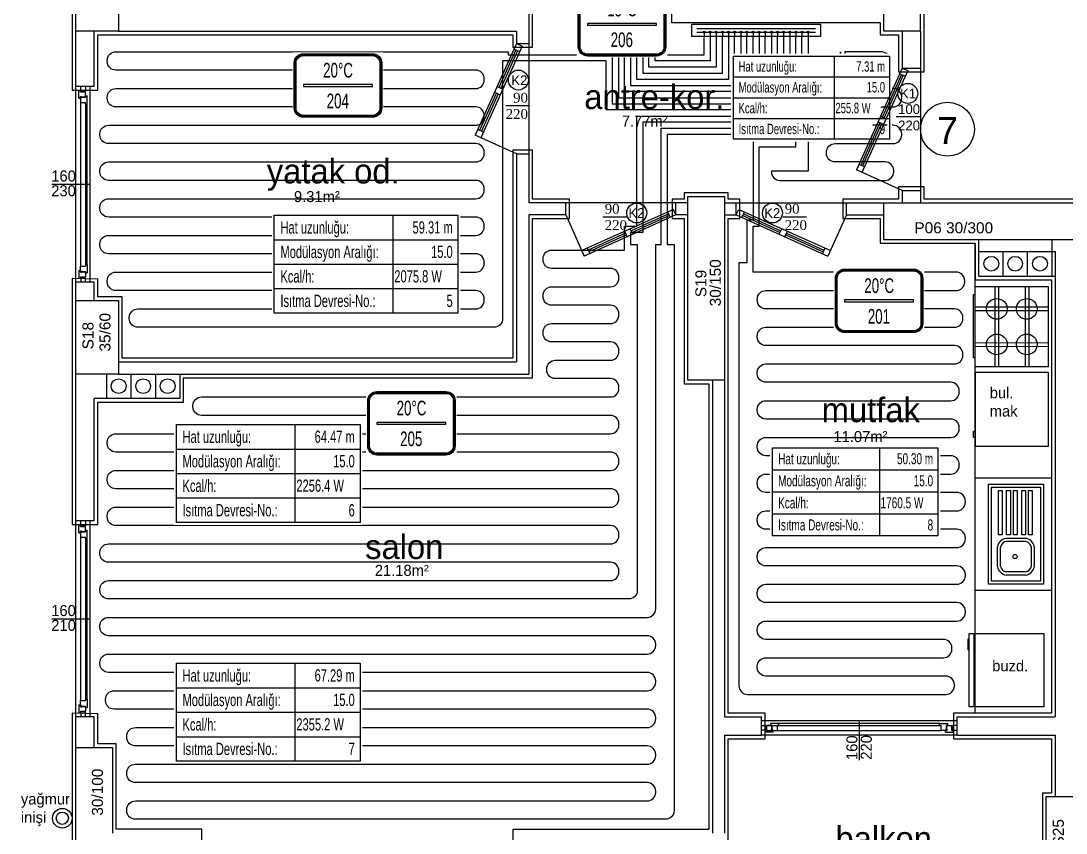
# Model space of a CAD drawing. Header units: centimetres. Extents: x 252602 to 265542, y -444050 to -441150.
# Drawn here: x 256793 to 257647, y -443521 to -442857 of the extents above; entities that cross this region are included whole.
import ezdxf
from ezdxf.enums import TextEntityAlignment as Align

# ---------------------------------------------------------------- set-up
doc = ezdxf.new("R2010")
doc.units = ezdxf.units.CM
for name, color, linetype in [('ROTAS-ISITMA-ETIKET', 2, 'Continuous'), ('ROTAS-ISITMA-KOLLEKTOR', 1, 'Continuous'), ('ROTAS-ISITMA-MAHAL-ETIKET', 2, 'Continuous'), ('ROTAS-MIMARI', 8, 'Continuous'), ('ROTAS-MIMARI-YAZI', 8, 'Continuous')]:
    doc.layers.add(name, color=color, linetype=linetype)
doc.layers.add('ROTAS-ISITMA-PEX', color=1, linetype='Continuous', lineweight=30)
doc.styles.add('arial_1_18', font='arial.ttf', dxfattribs={"height": 0.2})
doc.styles.add('ROTAS-YAZI', font='arial.ttf')

# ---------------------------------------------------------------- blocks, each defined once
blk = doc.blocks.new('ROTAS-YI-MAHAL')
at = {"color": 2, "extrusion": (0, 0, -1)}
for points in [[(35.71, -18.44), (35.71, 18.44, 0.414214), (28.21, 25.94), (-28.21, 25.94, 0.414214), (-35.71, 18.44), (-35.71, -18.44, 0.414214), (-28.21, -25.94), (28.21, -25.94, 0.414214)], [(34.21, -18.44), (34.21, 18.44, 0.414214), (28.21, 24.44), (-28.21, 24.44, 0.414214), (-34.21, 18.44), (-34.21, -18.44, 0.414214), (-28.21, -24.44), (28.21, -24.44, 0.414214)]]:
    blk.add_lwpolyline(points, format="xyb", close=True, dxfattribs=at)
at = {"color": 4, "extrusion": (0, 0, -1)}
for points in [[(35.21, -18.44), (35.21, 18.44, 0.414214), (28.21, 25.44), (-28.21, 25.44, 0.414214), (-35.21, 18.44), (-35.21, -18.44, 0.414214), (-28.21, -25.44), (28.21, -25.44, 0.414214)], [(34.71, -18.44), (34.71, 18.44, 0.414214), (28.21, 24.94), (-28.21, 24.94, 0.414214), (-34.71, 18.44), (-34.71, -18.44, 0.414214), (-28.21, -24.94), (28.21, -24.94, 0.414214)]]:
    blk.add_lwpolyline(points, format="xyb", close=True, dxfattribs=at)
at = {"color": 2, "extrusion": (0, 0, -1)}
blk.add_lwpolyline([(28.21, -0.75), (-28.21, -0.75), (-28.21, 0.75), (28.21, 0.75)], close=True, dxfattribs=at)
at = {"color": 4, "style": 'ROTAS-YAZI', "width": 0.65}
blk.add_attdef('DERECE', (-12.12, 6.47), '', height=12, dxfattribs=at)
at = {"color": 2, "style": 'ROTAS-YAZI', "width": 0.65, "flags": 1}
for tag in ['ALAN', 'MAHAL']:
    blk.add_attdef(tag, (0, 0), '', height=5, dxfattribs=at)
at = {"color": 1, "style": 'ROTAS-YAZI', "width": 0.65}
blk.add_attdef('NO', (-9.26, -18.64), '', height=12, dxfattribs=at)
blk = doc.blocks.new('ROTAS-YI-ETIKET')
at = {"color": 2}
for p, q in [((96.87, 0), (96.87, -80)), ((0, -20), (150, -20)), ((0, -40), (150, -40)), ((0, -60), (150, -60))]:
    blk.add_line(p, q, dxfattribs=at)
at = {"color": 2, "extrusion": (0, 0, -1)}
blk.add_lwpolyline([(-150, 0), (-150, -80), (0, -80), (0, 0)], close=True, dxfattribs=at)
at = {"color": 2, "style": 'ROTAS-YAZI', "width": 0.65}
for s, p in [('Hat uzunluğu:', (5, -10)), ('Modülasyon Aralığı:', (5, -30)), ('Kcal/h:', (5, -50)), ('Isıtma Devresi-No.:', (5, -70))]:
    blk.add_text(s, height=10, dxfattribs=at).set_placement(p, align=Align.MIDDLE_LEFT)
at = {"color": 2, "style": 'ROTAS-YAZI', "width": 0.65, "flags": 1}
for tag in ['ALAN', 'NO', 'DERECE', 'BORU', 'MAHAL']:
    blk.add_attdef(tag, (0, 0), '', height=5, dxfattribs=at)
at = {"color": 2, "style": 'ROTAS-YAZI', "width": 0.65}
for tag, p in [('UZ', (145.7, -14.93)), ('AR', (145.7, -34.94)), ('NO1', (145.7, -75.02))]:
    blk.add_attdef(tag, text='', height=10, dxfattribs=at).set_placement(p, align=Align.RIGHT)
blk.add_attdef('YER', (98.01, -54.93), '', height=10, dxfattribs=at)

msp = doc.modelspace()

# ---------------------------------------------------------------- linework, layer by layer
at = {"layer": 'ROTAS-ISITMA-KOLLEKTOR'}
for p, q in [((257345, -442863.5), (257442, -442863.5)), ((257345, -442866.5), (257442, -442866.5)), ((257351, -442866.5), (257351, -442870)), ((257356, -442866.5), (257356, -442870)), ((257361, -442866.5), (257361, -442870)), ((257366, -442866.5), (257366, -442870)), ((257371, -442866.5), (257371, -442870)), ((257376, -442866.5), (257376, -442870)), ((257381, -442866.5), (257381, -442870)), ((257386, -442866.5), (257386, -442870)), ((257391, -442866.5), (257391, -442870)), ((257396, -442866.5), (257396, -442870)), ((257401, -442866.5), (257401, -442870)), ((257406, -442866.5), (257406, -442870)), ((257411, -442866.5), (257411, -442870)), ((257416, -442866.5), (257416, -442870)), ((257421, -442866.5), (257421, -442870)), ((257426, -442866.5), (257426, -442870)), ((257431, -442866.5), (257431, -442870)), ((257436, -442866.5), (257436, -442870))]:
    msp.add_line(p, q, dxfattribs=at)
msp.add_lwpolyline([(257341, -442860), (257446, -442860), (257446, -442870), (257341, -442870)], close=True, dxfattribs=at)
for centre in [(257351, -442866.5), (257356, -442866.5), (257361, -442866.5), (257366, -442866.5), (257371, -442866.5), (257376, -442866.5), (257381, -442866.5), (257386, -442866.5), (257391, -442866.5), (257396, -442866.5), (257401, -442866.5), (257406, -442866.5), (257411, -442866.5), (257416, -442866.5), (257421, -442866.5), (257426, -442866.5), (257431, -442866.5), (257436, -442866.5)]:
    msp.add_circle(centre, 0.8, dxfattribs=at)
at = {"layer": 'ROTAS-ISITMA-PEX'}
for points in [[(257361, -442870), (257361, -442895), (257306, -442895), (257306, -442595)], [(257371, -442870), (257371, -442905), (257296, -442905), (257296, -442605)], [(257301, -442600), (257301, -442900), (257366, -442900), (257366, -442870)], [(257291, -442610), (257291, -442910), (257376, -442910), (257376, -442870)], [(257356, -442870), (257356, -442890), (257311, -442890), (257311, -442695)], [(257316, -442700), (257316, -442885), (257351, -442885), (257351, -442870)], [(257281, -442835), (257281, -442920), (257386, -442920), (257386, -442870)], [(257381, -442870), (257381, -442915), (257286, -442915), (257286, -442830)]]:
    msp.add_lwpolyline(points, dxfattribs=at)
for points in [[(257396, -442870), (257396, -442930), (257271, -442930), (257271, -442890), (257186.5, -442890), (257186.5, -442897.5), (257186.5, -443100.5, -0.414214), (257179.5, -443107.5), (256888.5, -443107.5, -0.414214), (256881.5, -443100.5), (256881.5, -443099.5, -0.414214), (256888.5, -443092.5), (257164.5, -443092.5, 0.414214), (257171.5, -443085.5), (257171.5, -443084.5, 0.414214), (257164.5, -443077.5), (256870.5, -443077.5, -0.414214), (256863.5, -443070.5), (256863.5, -443069.5, -0.414214), (256870.5, -443062.5), (257164.5, -443062.5, 0.414214), (257171.5, -443055.5), (257171.5, -443054.5, 0.414214), (257164.5, -443047.5), (256864.5, -443047.5, -0.414214), (256857.5, -443040.5), (256857.5, -443039.5, -0.414214), (256864.5, -443032.5), (257164.5, -443032.5, 0.414214), (257171.5, -443025.5), (257171.5, -443024.5, 0.414214), (257164.5, -443017.5), (256864.5, -443017.5, -0.414214), (256857.5, -443010.5), (256857.5, -443009.5, -0.414214), (256864.5, -443002.5), (257164.5, -443002.5, 0.414214), (257171.5, -442995.5), (257171.5, -442994.5, 0.414214), (257164.5, -442987.5), (256864.5, -442987.5, -0.414214), (256857.5, -442980.5), (256857.5, -442979.5, -0.414214), (256864.5, -442972.5), (257164.5, -442972.5, 0.414214), (257171.5, -442965.5), (257171.5, -442964.5, 0.414214), (257164.5, -442957.5), (256864.5, -442957.5, -0.414214), (256857.5, -442950.5), (256857.5, -442949.5, -0.414214), (256864.5, -442942.5), (257164.5, -442942.5, 0.414214), (257171.5, -442935.5), (257171.5, -442934.5, 0.414214), (257164.5, -442927.5), (256870.5, -442927.5, -0.414214), (256863.5, -442920.5), (256863.5, -442919.5, -0.414214), (256870.5, -442912.5), (257164.5, -442912.5, 0.414214), (257171.5, -442905.5), (257171.5, -442904.5, 0.414214), (257164.5, -442897.5), (256870.5, -442897.5, -0.414214), (256863.5, -442890.5), (256863.5, -442889.5, -0.414214), (256870.5, -442882.5), (257171.5, -442882.5), (257191, -442882.5), (257191, -442885), (257276, -442885), (257276, -442925), (257391, -442925), (257391, -442870)], [(257406, -442870), (257406, -442940), (257301, -442940), (257301, -443030), (257291, -443030), (257291, -443040), (257296.5, -443040), (257296.5, -443044.5), (257296.5, -443322.5, -0.414214), (257289.5, -443329.5), (256864.5, -443329.5, -0.414214), (256857.5, -443322.5), (256857.5, -443321.5, -0.414214), (256864.5, -443314.5), (257274.5, -443314.5, 0.414214), (257281.5, -443307.5), (257281.5, -443306.5, 0.414214), (257274.5, -443299.5), (256864.5, -443299.5, -0.414214), (256857.5, -443292.5), (256857.5, -443291.5, -0.414214), (256864.5, -443284.5), (257274.5, -443284.5, 0.414214), (257281.5, -443277.5), (257281.5, -443276.5, 0.414214), (257274.5, -443269.5), (256870.5, -443269.5, -0.414214), (256863.5, -443262.5), (256863.5, -443261.5, -0.414214), (256870.5, -443254.5), (257274.5, -443254.5, 0.414214), (257281.5, -443247.5), (257281.5, -443246.5, 0.414214), (257274.5, -443239.5), (256870.5, -443239.5, -0.414214), (256863.5, -443232.5), (256863.5, -443231.5, -0.414214), (256870.5, -443224.5), (257274.5, -443224.5, 0.414214), (257281.5, -443217.5), (257281.5, -443216.5, 0.414214), (257274.5, -443209.5), (256870.5, -443209.5, -0.414214), (256863.5, -443202.5), (256863.5, -443201.5, -0.414214), (256870.5, -443194.5), (257274.5, -443194.5, 0.414214), (257281.5, -443187.5), (257281.5, -443186.5, 0.414214), (257274.5, -443179.5), (256940.5, -443179.5, -0.414214), (256933.5, -443172.5), (256933.5, -443171.5, -0.414214), (256940.5, -443164.5), (257274.5, -443164.5, 0.414214), (257281.5, -443157.5), (257281.5, -443156.5, 0.414214), (257274.5, -443149.5), (257229.5, -443149.5, -0.414214), (257222.5, -443142.5), (257222.5, -443141.5, -0.414214), (257229.5, -443134.5), (257274.5, -443134.5, 0.414214), (257281.5, -443127.5), (257281.5, -443126.5, 0.414214), (257274.5, -443119.5), (257226.5, -443119.5, -0.414214), (257219.5, -443112.5), (257219.5, -443111.5, -0.414214), (257226.5, -443104.5), (257274.5, -443104.5, 0.414214), (257281.5, -443097.5), (257281.5, -443096.5, 0.414214), (257274.5, -443089.5), (257226.5, -443089.5, -0.414214), (257219.5, -443082.5), (257219.5, -443081.5, -0.414214), (257226.5, -443074.5), (257274.5, -443074.5, 0.414214), (257281.5, -443067.5), (257281.5, -443066.5, 0.414214), (257274.5, -443059.5), (257226.5, -443059.5, -0.414214), (257219.5, -443052.5), (257219.5, -443051.5, -0.414214), (257226.5, -443044.5), (257281.5, -443044.5), (257286, -443044.5), (257286, -443025), (257296, -443025), (257296, -442935), (257401, -442935), (257401, -442870)], [(257416, -442870), (257416, -442950), (257321, -442950), (257321, -443040), (257326.5, -443040), (257326.5, -443044.5), (257326.5, -443502.5, -0.414214), (257319.5, -443509.5), (256886.5, -443509.5, -0.414214), (256879.5, -443502.5), (256879.5, -443501.5, -0.414214), (256886.5, -443494.5), (257304.5, -443494.5, 0.414214), (257311.5, -443487.5), (257311.5, -443486.5, 0.414214), (257304.5, -443479.5), (256886.5, -443479.5, -0.414214), (256879.5, -443472.5), (256879.5, -443471.5, -0.414214), (256886.5, -443464.5), (257304.5, -443464.5, 0.414214), (257311.5, -443457.5), (257311.5, -443456.5, 0.414214), (257304.5, -443449.5), (256886.5, -443449.5, -0.414214), (256879.5, -443442.5), (256879.5, -443441.5, -0.414214), (256886.5, -443434.5), (257304.5, -443434.5, 0.414214), (257311.5, -443427.5), (257311.5, -443426.5, 0.414214), (257304.5, -443419.5), (256869.11, -443419.5, -0.414214), (256862.11, -443412.5), (256862.11, -443411.5, -0.414214), (256869.11, -443404.5), (257304.5, -443404.5, 0.414214), (257311.5, -443397.5), (257311.5, -443396.5, 0.414214), (257304.5, -443389.5), (256864.5, -443389.5, -0.414214), (256857.5, -443382.5), (256857.5, -443381.5, -0.414214), (256864.5, -443374.5), (257304.5, -443374.5, 0.414214), (257311.5, -443367.5), (257311.5, -443366.5, 0.414214), (257304.5, -443359.5), (256864.5, -443359.5, -0.414214), (256857.5, -443352.5), (256857.5, -443351.5, -0.414214), (256864.5, -443344.5), (257304.5, -443344.5, 0.414214), (257311.5, -443337.5), (257311.5, -443044.5), (257311.5, -443040), (257316, -443040), (257316, -442945), (257411, -442945), (257411, -442870)], [(257421, -442870), (257421, -442955), (257391, -442955), (257391, -443020), (257386, -443020), (257386, -443055), (257379.5, -443055), (257379.5, -443062.5), (257379.5, -443400.5, 0.414214), (257386.5, -443407.5), (257548.5, -443407.5, 0.414214), (257555.5, -443400.5), (257555.5, -443399.5, 0.414214), (257548.5, -443392.5), (257401.5, -443392.5, -0.414214), (257394.5, -443385.5), (257394.5, -443384.5, -0.414214), (257401.5, -443377.5), (257546.5, -443377.5, 0.414214), (257553.5, -443370.5), (257553.5, -443369.5, 0.414214), (257546.5, -443362.5), (257401.5, -443362.5, -0.414214), (257394.5, -443355.5), (257394.5, -443354.5, -0.414214), (257401.5, -443347.5), (257557.5, -443347.5, 0.414214), (257564.5, -443340.5), (257564.5, -443339.5, 0.414214), (257557.5, -443332.5), (257401.5, -443332.5, -0.414214), (257394.5, -443325.5), (257394.5, -443324.5, -0.414214), (257401.5, -443317.5), (257557.5, -443317.5, 0.414214), (257564.5, -443310.5), (257564.5, -443309.5, 0.414214), (257557.5, -443302.5), (257401.5, -443302.5, -0.414214), (257394.5, -443295.5), (257394.5, -443294.5, -0.414214), (257401.5, -443287.5), (257557.5, -443287.5, 0.414214), (257564.5, -443280.5), (257564.5, -443279.5, 0.414214), (257557.5, -443272.5), (257401.5, -443272.5, -0.414214), (257394.5, -443265.5), (257394.5, -443264.5, -0.414214), (257401.5, -443257.5), (257557.5, -443257.5, 0.414214), (257564.5, -443250.5), (257564.5, -443249.5, 0.414214), (257557.5, -443242.5), (257401.5, -443242.5, -0.414214), (257394.5, -443235.5), (257394.5, -443234.5, -0.414214), (257401.5, -443227.5), (257552.5, -443227.5, 0.414214), (257559.5, -443220.5), (257559.5, -443219.5, 0.414214), (257552.5, -443212.5), (257401.5, -443212.5, -0.414214), (257394.5, -443205.5), (257394.5, -443204.5, -0.414214), (257401.5, -443197.5), (257552.5, -443197.5, 0.414214), (257559.5, -443190.5), (257559.5, -443189.5, 0.414214), (257552.5, -443182.5), (257401.5, -443182.5, -0.414214), (257394.5, -443175.5), (257394.5, -443174.5, -0.414214), (257401.5, -443167.5), (257552.5, -443167.5, 0.414214), (257559.5, -443160.5), (257559.5, -443159.5, 0.414214), (257552.5, -443152.5), (257401.5, -443152.5, -0.414214), (257394.5, -443145.5), (257394.5, -443144.5, -0.414214), (257401.5, -443137.5), (257555.5, -443137.5, 0.414214), (257562.5, -443130.5), (257562.5, -443129.5, 0.414214), (257555.5, -443122.5), (257401.5, -443122.5, -0.414214), (257394.5, -443115.5), (257394.5, -443114.5, -0.414214), (257401.5, -443107.5), (257555.5, -443107.5, 0.414214), (257562.5, -443100.5), (257562.5, -443099.5, 0.414214), (257555.5, -443092.5), (257401.5, -443092.5, -0.414214), (257394.5, -443085.5), (257394.5, -443084.5, -0.414214), (257401.5, -443077.5), (257556.89, -443077.5, 0.414214), (257563.89, -443070.5), (257563.89, -443069.5, 0.414214), (257556.89, -443062.5), (257394.5, -443062.5), (257391, -443062.5), (257391, -443025), (257396, -443025), (257396, -442960), (257426, -442960), (257426, -442870)], [(257436, -442870), (257436, -442890), (257462.5, -442890), (257462.5, -442882.5), (257462.5, -442920), (257436, -442920), (257436, -442980), (257406, -442980), (257406, -442980.5, 0.414214), (257413, -442987.5), (257498.89, -442987.5, 0.414214), (257505.89, -442980.5), (257505.89, -442979.5, 0.414214), (257498.89, -442972.5), (257458, -442972.5, -0.414214), (257451, -442965.5), (257451, -442964.5, -0.414214), (257458, -442957.5), (257505.5, -442957.5, 0.414214), (257512.5, -442950.5), (257512.5, -442949.5, 0.414214), (257505.5, -442942.5), (257484.5, -442942.5, -0.414214), (257477.5, -442935.5), (257477.5, -442934.5, -0.414214), (257484.5, -442927.5), (257505.5, -442927.5, 0.414214), (257512.5, -442920.5), (257512.5, -442919.5, 0.414214), (257505.5, -442912.5), (257484.5, -442912.5, -0.414214), (257477.5, -442905.5), (257477.5, -442904.5, -0.414214), (257484.5, -442897.5), (257495.5, -442897.5, 0.414214), (257502.5, -442890.5), (257502.5, -442889.5, 0.414214), (257495.5, -442882.5), (257477.5, -442882.5), (257466, -442882.5), (257466, -442895), (257431, -442895), (257431, -442870)]]:
    msp.add_lwpolyline(points, format="xyb", dxfattribs=at)
at = {"layer": 'ROTAS-MIMARI', "ltscale": 0.03}
for p, q in [((256834.82, -442805.76), (256834.82, -442865.76)), ((257530.82, -442865.76), (257530.82, -442810.76)), ((257324.82, -442858.76), (257324.82, -442832.76)), ((257207.82, -442845.76), (257207.82, -442875.76)), ((257210.82, -442865.76), (257210.82, -442850.76)), ((257494.82, -442858.74), (257324.82, -442858.74)), ((257494.82, -442858.74), (257494.82, -442868.76)), ((256834.82, -442865.76), (256834.82, -442913.76)), ((256837.82, -442910.76), (256837.82, -442865.76)), ((256852.82, -442910.76), (256852.82, -442865.76)), ((256855.82, -442913.76), (256855.82, -442868.76)), ((256855.82, -442868.76), (256872.82, -442868.76)), ((256872.82, -442865.76), (257197.82, -442865.76)), ((256872.82, -442868.76), (257194.82, -442868.76)), ((257194.82, -442868.76), (257194.82, -442878.76)), ((257197.82, -442865.76), (257197.82, -442875.76)), ((257210.82, -442878.76), (257210.82, -442865.76)), ((257494.82, -442868.76), (257509.82, -442868.76)), ((257509.82, -442868.76), (257509.82, -442898.76)), ((257512.82, -442865.76), (257512.82, -442895.76)), ((257527.82, -442865.76), (257527.82, -442895.76)), ((257530.82, -442898.76), (257530.82, -442865.76)), ((257197.82, -442875.76), (257164.18, -442950.65)), ((257202.39, -442877.81), (257168.74, -442952.69)), ((257194.82, -442878.76), (257210.82, -442878.76)), ((257197.82, -442875.76), (257207.82, -442875.76)), ((257197.82, -442875.76), (257202.39, -442877.81)), ((257207.82, -442875.76), (257207.82, -442965.76)), ((257197.26, -442880.99), (257183.51, -442911.59)), ((257198.7, -442881.64), (257184.95, -442912.24)), ((257195.78, -442880.32), (257200.34, -442882.37)), ((257512.82, -442895.76), (257475.44, -442978.97)), ((257512.82, -442895.76), (257527.82, -442895.76)), ((257512.82, -442895.76), (257517.39, -442897.81)), ((257527.82, -442895.76), (257527.82, -442995.76)), ((257517.39, -442897.81), (257480, -442981.01)), ((257512.26, -442900.99), (257496.64, -442935.75)), ((257513.7, -442901.64), (257498.08, -442936.4)), ((257509.82, -442898.76), (257530.82, -442898.76)), ((257510.78, -442900.32), (257515.34, -442902.37)), ((256852.82, -442910.76), (256837.82, -442910.76)), ((256837.82, -443070.76), (256837.82, -442910.76)), ((256841.83, -442914.76), (256841.83, -442910.76)), ((256845.83, -442910.76), (256845.83, -442914.76)), ((256849.64, -443070.76), (256849.64, -442910.76)), ((257182.03, -442910.92), (257186.59, -442912.97)), ((256834.82, -442913.76), (256855.82, -442913.76)), ((256840.23, -442920.46), (256840.23, -442914.06)), ((256840.23, -442914.06), (256841.63, -442914.06)), ((256840.23, -442920.46), (256841.63, -442920.46)), ((256841.63, -442915.26), (256841.63, -442914.06)), ((256841.63, -442915.26), (256845.83, -442915.26)), ((256841.63, -442920.46), (256841.63, -442918.96)), ((256841.63, -442918.96), (256842.63, -442918.96)), ((256841.63, -442919.56), (256842.13, -442919.56)), ((256841.63, -442919.56), (256841.63, -442923.96)), ((256845.83, -442914.76), (256841.83, -442914.76)), ((256842.13, -442919.86), (256842.13, -442919.56)), ((256842.13, -442919.86), (256842.63, -442919.86)), ((256842.63, -442919.26), (256842.63, -442918.96)), ((256842.63, -442919.26), (256845.83, -442919.26)), ((256842.63, -442919.56), (256845.83, -442919.56)), ((256842.63, -442919.86), (256842.63, -442919.56)), ((256845.83, -442919.26), (256845.83, -442915.26)), ((256845.83, -442918.36), (256847.23, -442918.36)), ((256845.83, -442918.36), (256845.83, -442919.56)), ((256847.23, -442925.16), (256847.23, -442918.36)), ((257181.46, -442916.15), (257167.71, -442946.75)), ((257182.9, -442916.8), (257169.15, -442947.4)), ((257179.98, -442915.49), (257184.54, -442917.53)), ((256841.63, -442923.96), (256841.63, -443057.56)), ((256841.63, -442923.96), (256845.83, -442923.96)), ((256845.83, -442925.16), (256845.83, -442923.96)), ((256845.83, -442925.16), (256845.83, -443056.36)), ((256845.83, -442925.16), (256847.23, -442925.16)), ((256847.23, -443056.36), (256847.23, -442925.16)), ((257189.04, -442926.5), (257207.82, -442926.5)), ((257495.16, -442935.08), (257499.72, -442937.13)), ((257527.82, -442935.65), (257507.82, -442935.65)), ((257170.79, -442948.13), (257166.23, -442946.08)), ((257494.59, -442940.31), (257478.97, -442975.07)), ((257496.03, -442940.96), (257480.41, -442975.72)), ((257493.11, -442939.65), (257497.67, -442941.69)), ((257197.82, -442965.76), (257164.18, -442950.65)), ((257210.82, -442962.76), (257194.82, -442962.76)), ((257194.82, -442962.76), (257194.82, -443132.76)), ((257210.82, -443002.76), (257210.82, -442962.76)), ((257197.82, -442965.76), (257197.82, -443135.76)), ((257197.82, -442965.76), (257207.82, -442965.76)), ((257207.82, -442965.76), (257207.82, -443005.76)), ((257512.82, -442995.76), (257475.44, -442978.97)), ((257482.05, -442976.45), (257477.49, -442974.4)), ((256818.19, -442990.76), (256849.64, -442990.76)), ((257370.82, -442997.76), (257334.82, -442997.76)), ((257334.82, -442997.76), (257334.82, -443002.76)), ((257370.82, -443002.76), (257370.82, -442997.76)), ((257530.82, -442992.76), (257509.82, -442992.76)), ((257509.82, -442992.76), (257509.82, -443002.76)), ((257512.82, -442995.76), (257512.82, -443005.76)), ((257512.82, -442995.76), (257527.82, -442995.76)), ((257527.82, -442995.76), (257527.82, -443005.76)), ((257530.82, -443002.76), (257530.82, -442992.76)), ((257237.99, -443005.76), (257207.82, -443005.76)), ((257240.99, -443002.76), (257210.82, -443002.76)), ((257237.99, -443015.76), (257237.99, -443005.76)), ((257327.99, -443005.76), (257237.99, -443005.76)), ((257240.99, -443018.76), (257240.99, -443002.76)), ((257334.82, -443002.76), (257324.99, -443002.76)), ((257324.99, -443002.76), (257324.99, -443018.76)), ((257337.82, -443005.76), (257327.99, -443005.76)), ((257327.99, -443015.76), (257327.99, -443005.76)), ((257367.82, -443005.76), (257377.32, -443005.76)), ((257380.32, -443002.76), (257370.82, -443002.76)), ((257377.32, -443015.76), (257377.32, -443005.76)), ((257377.32, -443005.76), (257467.32, -443005.76)), ((257380.32, -443018.76), (257380.32, -443002.76)), ((257497.82, -443002.76), (257464.32, -443002.76)), ((257464.32, -443002.76), (257464.32, -443018.76)), ((257467.32, -443005.76), (257497.82, -443005.76)), ((257467.32, -443015.76), (257467.32, -443005.76)), ((257509.82, -443002.76), (257497.82, -443002.76)), ((257764.82, -443002.76), (257530.82, -443002.76)), ((257207.82, -443015.76), (257207.82, -443145.76)), ((257237.99, -443015.76), (257207.82, -443015.76)), ((257237.99, -443015.76), (257253.1, -443049.41)), ((257325.94, -443011.2), (257251.05, -443044.85)), ((257327.99, -443015.76), (257253.1, -443049.41)), ((257322.11, -443014.89), (257291.51, -443028.64)), ((257323.42, -443017.81), (257321.37, -443013.25)), ((257327.99, -443015.76), (257325.94, -443011.2)), ((257337.82, -443015.76), (257327.99, -443015.76)), ((257367.82, -443015.76), (257377.32, -443015.76)), ((257377.32, -443015.76), (257379.37, -443011.2)), ((257377.32, -443015.76), (257452.21, -443049.41)), ((257379.37, -443011.2), (257454.26, -443044.85)), ((257381.89, -443017.81), (257383.94, -443013.25)), ((257383.2, -443014.89), (257413.8, -443028.64)), ((257467.32, -443015.76), (257452.21, -443049.41)), ((257467.32, -443015.76), (257497.82, -443015.76)), ((257210.82, -443148.76), (257210.82, -443018.76)), ((257210.82, -443018.76), (257240.99, -443018.76)), ((257287.66, -443017.62), (257268.33, -443017.62)), ((257322.76, -443016.33), (257292.16, -443030.08)), ((257324.99, -443018.76), (257334.82, -443018.76)), ((257334.82, -443018.76), (257334.82, -443153.76)), ((257370.82, -443153.76), (257370.82, -443018.76)), ((257370.82, -443018.76), (257380.32, -443018.76)), ((257382.55, -443016.33), (257413.15, -443030.08)), ((257434.67, -443017.62), (257415.35, -443017.62)), ((257464.32, -443018.76), (257494.82, -443018.76)), ((257494.82, -443018.76), (257494.82, -443038.76)), ((257286.95, -443030.69), (257256.35, -443044.44)), ((257287.6, -443032.13), (257257, -443045.88)), ((257288.26, -443033.61), (257286.21, -443029.05)), ((257292.82, -443031.56), (257290.78, -443027)), ((257412.49, -443031.56), (257414.53, -443027)), ((257417.05, -443033.61), (257419.1, -443029.05)), ((257417.71, -443032.13), (257448.31, -443045.88)), ((257418.36, -443030.69), (257448.96, -443044.44)), ((257494.82, -443038.76), (257572.32, -443038.76)), ((257572.32, -443038.76), (257572.32, -443068.76)), ((257572.38, -443422.76), (257572.38, -443038.76)), ((257575.32, -443065.76), (257575.32, -443035.76)), ((257575.32, -443065.76), (257575.32, -443035.76)), ((257575.32, -443065.76), (257575.32, -443035.76)), ((257575.32, -443065.76), (257575.32, -443035.76)), ((257635.32, -443065.76), (257635.32, -443035.76)), ((257255.62, -443042.8), (257257.66, -443047.36)), ((257449.69, -443042.8), (257447.65, -443047.36)), ((257575.32, -443045.76), (257637.82, -443045.76)), ((257595.32, -443065.76), (257595.32, -443045.76)), ((257615.32, -443065.76), (257615.32, -443045.76)), ((257637.82, -443045.76), (257637.82, -443425.76)), ((256841.63, -443057.56), (256845.83, -443057.56)), ((256841.63, -443061.96), (256841.63, -443057.56)), ((256845.83, -443056.36), (256845.83, -443057.56)), ((256845.83, -443056.36), (256847.23, -443056.36)), ((256847.23, -443056.36), (256847.23, -443063.16)), ((256840.23, -443061.06), (256840.23, -443067.46)), ((256840.23, -443061.06), (256841.63, -443061.06)), ((256841.63, -443061.06), (256841.63, -443062.56)), ((256841.63, -443061.96), (256842.13, -443061.96)), ((256841.63, -443062.56), (256842.63, -443062.56)), ((256841.63, -443066.26), (256841.63, -443067.46)), ((256841.63, -443066.26), (256845.83, -443066.26)), ((256841.83, -443066.76), (256841.83, -443070.76)), ((256845.83, -443066.76), (256841.83, -443066.76)), ((256842.13, -443061.66), (256842.63, -443061.66)), ((256842.13, -443061.66), (256842.13, -443061.96)), ((256842.63, -443061.66), (256842.63, -443061.96)), ((256842.63, -443061.96), (256845.83, -443061.96)), ((256842.63, -443062.26), (256842.63, -443062.56)), ((256842.63, -443062.26), (256845.83, -443062.26)), ((256845.83, -443063.16), (256845.83, -443061.96)), ((256845.83, -443062.26), (256845.83, -443066.26)), ((256845.83, -443063.16), (256847.23, -443063.16)), ((256845.83, -443070.76), (256845.83, -443066.76)), ((257575.32, -443065.76), (257637.82, -443065.76)), ((256834.82, -443067.76), (256834.82, -443085.76)), ((256855.85, -443068.26), (256834.82, -443067.76)), ((256837.82, -443085.76), (256837.82, -443070.76)), ((256852.82, -443070.76), (256837.82, -443070.76)), ((256840.23, -443067.46), (256841.63, -443067.46)), ((256852.82, -443085.76), (256852.82, -443070.76)), ((256855.82, -443082.76), (256855.82, -443067.76)), ((257572.32, -443068.76), (257634.82, -443068.76)), ((257572.37, -443139.54), (257572.38, -443074.54)), ((257632.38, -443074.54), (257572.38, -443074.54)), ((257588.47, -443074.54), (257588.47, -443139.54)), ((257591.47, -443074.54), (257591.47, -443139.54)), ((257613.28, -443074.54), (257613.29, -443139.54)), ((257616.28, -443074.54), (257616.29, -443139.54)), ((257632.37, -443139.54), (257632.38, -443074.54)), ((257634.82, -443068.76), (257634.82, -443422.76)), ((256875.82, -443082.76), (256855.82, -443082.76)), ((256875.82, -443132.76), (256875.82, -443082.76)), ((257571.09, -443080.64), (257572.38, -443080.64)), ((257571.09, -443122.4), (257571.09, -443080.64)), ((256834.82, -443085.76), (256834.82, -443145.76)), ((257572.38, -443090.96), (257632.38, -443090.96)), ((257572.38, -443093.96), (257632.38, -443093.96)), ((257571.09, -443132.4), (257571.09, -443122.4)), ((257572.38, -443120.11), (257632.38, -443120.12)), ((257572.38, -443123.11), (257632.38, -443123.12)), ((257194.82, -443132.76), (256875.82, -443132.76)), ((257572.38, -443132.4), (257571.09, -443132.4)), ((256872.82, -443135.76), (257197.82, -443135.76)), ((257572.37, -443139.54), (257632.37, -443139.54)), ((256834.82, -443145.76), (256834.82, -443268.76)), ((256837.82, -443265.76), (256837.82, -443145.76)), ((256862.82, -443145.76), (256862.82, -443165.76)), ((256872.82, -443145.76), (257207.82, -443145.76)), ((256882.82, -443145.76), (256882.82, -443165.76)), ((256902.82, -443145.76), (256902.82, -443165.76)), ((256922.82, -443145.76), (256922.82, -443165.76)), ((256925.82, -443168.76), (256925.82, -443148.76)), ((256925.82, -443148.76), (257210.82, -443148.76)), ((257357.82, -443150.76), (257357.82, -443520.76)), ((257367.82, -443150.76), (257367.82, -443425.76)), ((257572.38, -443144.6), (257572.37, -443204.6)), ((257632.38, -443144.61), (257572.38, -443144.6)), ((257632.37, -443204.61), (257632.38, -443144.61)), ((257334.82, -443153.76), (257354.82, -443153.76)), ((257354.82, -443153.76), (257354.82, -443517.76)), ((257370.82, -443422.76), (257370.82, -443153.76)), ((256852.82, -443265.76), (256852.82, -443165.76)), ((256922.82, -443165.76), (256852.82, -443165.76)), ((256855.82, -443268.76), (256855.82, -443168.76)), ((256855.82, -443168.76), (256925.82, -443168.76)), ((257571.09, -443197.47), (257571.09, -443192.48)), ((257571.09, -443192.48), (257572.38, -443192.48)), ((257572.38, -443197.47), (257571.09, -443197.47)), ((257572.37, -443204.6), (257632.37, -443204.61)), ((257572.38, -443230.65), (257634.82, -443230.65)), ((257583.22, -443317.46), (257583.22, -443235.65)), ((257583.22, -443235.65), (257628.22, -443235.65)), ((257628.22, -443235.65), (257628.22, -443317.46)), ((257585.72, -443314.96), (257585.72, -443238.15)), ((257585.72, -443238.15), (257625.72, -443238.15)), ((257591.44, -443277.05), (257591.44, -443241.01)), ((257591.44, -443241.01), (257594.44, -443241.01)), ((257594.44, -443241.01), (257594.44, -443277.05)), ((257598.18, -443277.05), (257598.18, -443241.01)), ((257598.18, -443241.01), (257601.18, -443241.01)), ((257601.18, -443241.01), (257601.18, -443277.05)), ((257603.74, -443277.05), (257603.74, -443241.01)), ((257603.74, -443241.01), (257606.74, -443241.01)), ((257606.74, -443241.01), (257606.74, -443277.05)), ((257610.49, -443277.05), (257610.49, -443241.01)), ((257610.49, -443241.01), (257613.49, -443241.01)), ((257613.49, -443241.01), (257613.49, -443277.05)), ((257616.05, -443277.05), (257616.05, -443241.01)), ((257616.05, -443241.01), (257619.05, -443241.01)), ((257619.05, -443241.01), (257619.05, -443277.05)), ((257625.72, -443238.15), (257625.72, -443314.96)), ((256834.82, -443268.76), (256855.82, -443268.76)), ((256852.82, -443265.76), (256837.82, -443265.76)), ((256837.82, -443425.76), (256837.82, -443265.76)), ((256840.23, -443275.46), (256840.23, -443269.06)), ((256840.23, -443269.06), (256841.63, -443269.06)), ((256841.63, -443270.26), (256841.63, -443269.06)), ((256841.63, -443270.26), (256845.83, -443270.26)), ((256841.83, -443269.76), (256841.83, -443265.76)), ((256845.83, -443269.76), (256841.83, -443269.76)), ((256845.83, -443265.76), (256845.83, -443269.76)), ((256845.83, -443274.26), (256845.83, -443270.26)), ((256849.64, -443425.76), (256849.64, -443265.76)), ((256840.23, -443275.46), (256841.63, -443275.46)), ((256841.63, -443275.46), (256841.63, -443273.96)), ((256841.63, -443273.96), (256842.63, -443273.96)), ((256841.63, -443274.56), (256842.13, -443274.56)), ((256841.63, -443274.56), (256841.63, -443278.96)), ((256841.63, -443278.96), (256841.63, -443412.56)), ((256841.63, -443278.96), (256845.83, -443278.96)), ((256842.13, -443274.86), (256842.13, -443274.56)), ((256842.13, -443274.86), (256842.63, -443274.86)), ((256842.63, -443274.26), (256842.63, -443273.96)), ((256842.63, -443274.26), (256845.83, -443274.26)), ((256842.63, -443274.56), (256845.83, -443274.56)), ((256842.63, -443274.86), (256842.63, -443274.56)), ((256845.83, -443273.36), (256847.23, -443273.36)), ((256845.83, -443273.36), (256845.83, -443274.56)), ((256845.83, -443280.16), (256845.83, -443278.96)), ((256845.83, -443280.16), (256845.83, -443411.36)), ((256845.83, -443280.16), (256847.23, -443280.16)), ((256847.23, -443280.16), (256847.23, -443273.36)), ((256847.23, -443411.36), (256847.23, -443280.16)), ((257594.44, -443277.05), (257591.44, -443277.05)), ((257613.46, -443279.97), (257598.03, -443279.97)), ((257601.18, -443277.05), (257598.18, -443277.05)), ((257606.74, -443277.05), (257603.74, -443277.05)), ((257613.49, -443277.05), (257610.49, -443277.05)), ((257619.05, -443277.05), (257616.05, -443277.05)), ((257590.72, -443303.18), (257590.72, -443286.81)), ((257593.22, -443302.94), (257593.22, -443287.05)), ((257611.74, -443282.47), (257598.03, -443282.47)), ((257618.22, -443286.86), (257618.22, -443303.12)), ((257620.72, -443286.58), (257620.72, -443303.41)), ((257613.82, -443309.96), (257597.67, -443309.96)), ((257613.61, -443307.46), (257597.88, -443307.46)), ((257634.82, -443322.46), (257572.38, -443322.46)), ((257628.22, -443317.46), (257583.22, -443317.46)), ((257625.72, -443314.96), (257585.72, -443314.96)), ((256818.19, -443345.76), (256849.64, -443345.76)), ((257567.54, -443362.34), (257566.46, -443362.34)), ((257566.46, -443362.34), (257566.46, -443370.66)), ((257567.55, -443417.57), (257567.54, -443357.57)), ((257567.54, -443357.57), (257571.39, -443357.57)), ((257567.54, -443370.66), (257567.54, -443362.34)), ((257571.39, -443357.57), (257571.39, -443417.57)), ((257572.38, -443362.57), (257571.39, -443362.57)), ((257572.38, -443417.57), (257572.37, -443357.57)), ((257572.37, -443357.57), (257628.53, -443357.57)), ((257628.53, -443357.57), (257628.53, -443417.57)), ((257566.46, -443370.66), (257567.54, -443370.66)), ((256840.23, -443416.06), (256840.23, -443422.46)), ((256840.23, -443416.06), (256841.63, -443416.06)), ((256841.63, -443412.56), (256845.83, -443412.56)), ((256841.63, -443416.96), (256841.63, -443412.56)), ((256841.63, -443416.06), (256841.63, -443417.56)), ((256841.63, -443416.96), (256842.13, -443416.96)), ((256842.13, -443416.66), (256842.63, -443416.66)), ((256842.13, -443416.66), (256842.13, -443416.96)), ((256842.63, -443416.66), (256842.63, -443416.96)), ((256842.63, -443416.96), (256845.83, -443416.96)), ((256845.83, -443411.36), (256845.83, -443412.56)), ((256845.83, -443411.36), (256847.23, -443411.36)), ((256845.83, -443418.16), (256845.83, -443416.96)), ((256847.23, -443411.36), (256847.23, -443418.16)), ((257572.38, -443412.57), (257571.39, -443412.57)), ((256855.85, -443423.26), (256834.82, -443422.76)), ((256834.82, -443422.76), (256834.82, -443450.73)), ((256840.23, -443422.46), (256841.63, -443422.46)), ((256841.63, -443417.56), (256842.63, -443417.56)), ((256841.63, -443421.26), (256841.63, -443422.46)), ((256841.63, -443421.26), (256845.83, -443421.26)), ((256841.83, -443421.76), (256841.83, -443425.76)), ((256845.83, -443421.76), (256841.83, -443421.76)), ((256842.63, -443417.26), (256842.63, -443417.56)), ((256842.63, -443417.26), (256845.83, -443417.26)), ((256845.83, -443417.26), (256845.83, -443421.26)), ((256845.83, -443418.16), (256847.23, -443418.16)), ((256845.83, -443425.76), (256845.83, -443421.76)), ((256855.85, -443447.73), (256855.85, -443423.26)), ((257400.82, -443422.76), (257370.82, -443422.76)), ((257400.82, -443443.76), (257400.82, -443422.76)), ((257634.82, -443422.76), (257554.82, -443422.76)), ((257554.82, -443422.76), (257554.82, -443443.76)), ((257571.39, -443417.57), (257567.55, -443417.57)), ((257628.53, -443417.57), (257572.38, -443417.57)), ((256837.82, -443450.73), (256837.82, -443425.76)), ((256852.82, -443425.76), (256837.82, -443425.76)), ((256852.82, -443450.73), (256852.82, -443425.76)), ((257367.82, -443425.76), (257397.82, -443425.76)), ((257397.82, -443440.76), (257397.82, -443425.76)), ((257557.82, -443428.95), (257397.82, -443428.95)), ((257397.82, -443432.76), (257401.82, -443432.76)), ((257401.82, -443432.76), (257401.82, -443436.76)), ((257402.32, -443432.76), (257543.42, -443432.76)), ((257406.32, -443432.76), (257402.32, -443432.76)), ((257402.32, -443436.96), (257402.32, -443432.76)), ((257543.42, -443431.36), (257405.42, -443431.36)), ((257405.42, -443432.76), (257405.42, -443431.36)), ((257412.22, -443431.36), (257405.42, -443431.36)), ((257405.42, -443432.76), (257406.62, -443432.76)), ((257406.32, -443435.96), (257406.32, -443432.76)), ((257406.62, -443435.96), (257406.62, -443432.76)), ((257411.02, -443436.96), (257411.02, -443432.76)), ((257412.22, -443432.76), (257411.02, -443432.76)), ((257412.22, -443432.76), (257412.22, -443431.36)), ((257477.82, -443428.95), (257477.82, -443461.27)), ((257543.42, -443432.76), (257543.42, -443431.36)), ((257543.42, -443431.36), (257550.22, -443431.36)), ((257543.42, -443432.76), (257544.62, -443432.76)), ((257544.62, -443436.96), (257544.62, -443432.76)), ((257550.22, -443432.76), (257549.02, -443432.76)), ((257549.02, -443435.96), (257549.02, -443432.76)), ((257549.32, -443432.76), (257553.32, -443432.76)), ((257549.32, -443435.96), (257549.32, -443432.76)), ((257550.22, -443432.76), (257550.22, -443431.36)), ((257553.32, -443436.96), (257553.32, -443432.76)), ((257557.82, -443432.76), (257553.82, -443432.76)), ((257553.82, -443432.76), (257553.82, -443436.76)), ((257557.82, -443440.76), (257557.82, -443425.76)), ((257557.82, -443425.76), (257637.82, -443425.76)), ((257367.82, -443440.76), (257367.82, -443520.76)), ((257367.82, -443440.76), (257397.82, -443440.76)), ((257401.82, -443436.76), (257397.82, -443436.76)), ((257557.82, -443440.76), (257397.82, -443440.76)), ((257401.12, -443436.96), (257544.62, -443436.96)), ((257401.12, -443438.36), (257401.12, -443436.96)), ((257402.32, -443436.96), (257401.12, -443436.96)), ((257407.52, -443438.36), (257401.12, -443438.36)), ((257406.32, -443435.96), (257406.02, -443435.96)), ((257406.02, -443436.96), (257406.02, -443435.96)), ((257407.52, -443436.96), (257406.02, -443436.96)), ((257406.92, -443435.96), (257406.62, -443435.96)), ((257406.92, -443436.46), (257406.62, -443436.46)), ((257406.62, -443436.96), (257406.62, -443436.46)), ((257406.62, -443436.96), (257411.02, -443436.96)), ((257406.92, -443436.46), (257406.92, -443435.96)), ((257407.52, -443438.36), (257407.52, -443436.96)), ((257549.02, -443436.96), (257544.62, -443436.96)), ((257548.12, -443438.36), (257548.12, -443436.96)), ((257548.12, -443436.96), (257549.62, -443436.96)), ((257548.12, -443438.36), (257554.52, -443438.36)), ((257548.72, -443436.46), (257548.72, -443435.96)), ((257548.72, -443435.96), (257549.02, -443435.96)), ((257548.72, -443436.46), (257549.02, -443436.46)), ((257549.02, -443436.96), (257549.02, -443436.46)), ((257549.32, -443435.96), (257549.62, -443435.96)), ((257549.62, -443436.96), (257549.62, -443435.96)), ((257553.32, -443436.96), (257554.52, -443436.96)), ((257553.82, -443436.76), (257557.82, -443436.76)), ((257554.52, -443438.36), (257554.52, -443436.96)), ((257557.82, -443440.76), (257637.82, -443440.76)), ((257637.82, -443440.76), (257637.82, -443490.76)), ((256834.82, -443450.73), (256834.82, -443553.76)), ((256870.82, -443447.73), (256855.85, -443447.73)), ((256870.82, -443517.58), (256870.82, -443447.73)), ((257370.82, -443553.76), (257370.82, -443443.76)), ((257370.82, -443443.76), (257400.82, -443443.76)), ((257554.82, -443443.76), (257634.82, -443443.76)), ((257634.82, -443443.76), (257634.82, -443487.76)), ((257627.32, -443487.76), (257627.32, -443553.76)), ((257627.32, -443487.76), (257634.82, -443487.76)), ((256940.82, -443517.58), (256870.82, -443517.58)), ((256940.82, -443532.76), (256940.82, -443517.58)), ((257354.82, -443517.76), (257194.82, -443517.76)), ((257194.82, -443517.76), (257194.82, -443532.76))]:
    msp.add_line(p, q, dxfattribs=at)
for points in [[(257497.82, -442865.76), (257497.82, -442560.76)], [(257527.82, -442865.76), (257527.82, -442560.76)], [(256837.82, -442865.76), (256837.82, -442805.76)], [(256872.82, -442805.76), (256872.82, -442865.76)], [(256872.82, -442865.76), (256837.82, -442865.76)], [(257527.82, -442865.76), (257497.82, -442865.76)], [(257337.82, -443150.76), (257337.82, -443000.76)], [(257337.82, -443000.76), (257367.82, -443000.76)], [(257367.82, -443000.76), (257367.82, -443150.76)], [(257497.82, -443035.76), (257497.82, -443005.76)], [(257497.82, -443005.76), (257797.82, -443005.76)], [(257497.82, -443035.76), (257797.82, -443035.76)], [(256837.82, -443145.76), (256837.82, -443085.76)], [(256837.82, -443085.76), (256872.82, -443085.76)], [(256872.82, -443085.76), (256872.82, -443145.76)], [(256872.82, -443145.76), (256837.82, -443145.76)], [(257367.82, -443150.76), (257337.82, -443150.76)], [(256837.82, -443550.76), (256837.82, -443450.76)], [(256837.82, -443450.76), (256867.82, -443450.76)], [(256867.82, -443450.76), (256867.82, -443520.76)], [(257630.32, -443550.76), (257630.32, -443490.76)], [(257630.32, -443490.76), (257665.32, -443490.76)]]:
    msp.add_lwpolyline(points, dxfattribs=at)
for centre, radius in [((257199.36, -442905.58), 8.14), ((257517.43, -442916.5), 8.14), ((257549.82, -442945.76), 22), ((257296, -443014.16), 8.14), ((257406.9, -443014.16), 8.14), ((257585.63, -443055.65), 6.03), ((257605.13, -443055.65), 6.03), ((257625.38, -443055.65), 6.03), ((257590.15, -443092.53), 8.48), ((257614.6, -443092.53), 8.48), ((257590.15, -443121.54), 8.48), ((257614.6, -443121.54), 8.48), ((256872.88, -443155.65), 6.03), ((256892.88, -443155.65), 6.03), ((256912.88, -443155.65), 6.03), ((257604.95, -443294.85), 1.68), ((256826.82, -443508.62), 8), ((256826.82, -443508.62), 5)]:
    msp.add_circle(centre, radius, dxfattribs=at)
for centre, radius, start, end in [((257598.97, -443288.3), 8.38, 96.41545, 169.7181), ((257612.52, -443288.3), 8.38, 11.85798, 83.58455), ((257598.97, -443288.3), 5.88, 96.41545, 167.71817), ((257612.52, -443288.3), 5.88, 14.16716, 97.66063), ((257598.97, -443301.68), 8.38, 190.2819, 261.08681), ((257598.97, -443301.68), 5.88, 192.28183, 259.35464), ((257612.52, -443301.68), 5.88, 280.64536, 345.83284), ((257612.52, -443301.68), 8.38, 278.91319, 348.14202)]:
    msp.add_arc(centre, radius, start, end, dxfattribs=at)

# ---------------------------------------------------------------- texts
at = {"layer": 'ROTAS-MIMARI-YAZI', "ltscale": 0.03, "style": 'arial_1_18'}
for s, height, p in [('7', 22, (257541.32, -442957.87)), ('P06 30/300', 9, (257522.82, -443030.76))]:
    msp.add_text(s, height=height, dxfattribs=at).set_placement(p)
at = {"layer": 'ROTAS-MIMARI-YAZI', "ltscale": 0.03}
for s, p in [('160', (256817.77, -442988.46)), ('230', (256817.78, -443000.53)), ('160', (256817.77, -443343.46)), ('210', (256817.78, -443355.53))]:
    msp.add_text(s, height=9, dxfattribs=at).set_placement(p)
at = {"layer": 'ROTAS-MIMARI-YAZI', "ltscale": 0.03, "style": 'arial_1_18'}
for s, p in [('30/150', (257364.69, -443090.43)), ('S19', (257352.91, -443082.98)), ('35/60', (256866.18, -443127.33)), ('S18', (256852.3, -443125.57)), ('30/100', (256860, -443506.55)), ('S25', (257644.88, -443531.66))]:
    msp.add_text(s, height=9, rotation=90, dxfattribs=at).set_placement(p)
at = {"layer": 'ROTAS-MIMARI-YAZI', "ltscale": 0.03}
for s, p in [('160', (257476.27, -443461.06)), ('220', (257488, -443460.81))]:
    msp.add_text(s, height=9, rotation=90, dxfattribs=at).set_placement(p)
at = {"layer": 'ROTAS-MIMARI-YAZI', "ltscale": 0.03, "char_height": 8}
for s, insert, width, attachment_point in [('K2', (257206.72, -442909.74), 23.8917, 9), ('K1', (257524.22, -442912.58), 23.8917, 3), ('{\\fTimes New Roman|b0|i0|c162|p18;90\\P220}', (257207.15, -442937.45), 23.5115, 9), ('100\\P220', (257509.54, -442946.79), 23.5115, 7), ('{\\fTimes New Roman|b0|i0|c162|p18;90\\P220}', (257269.91, -443006.73), 23.5115, 1), ('{\\fTimes New Roman|b0|i0|c162|p18;90\\P220}', (257416.92, -443006.73), 23.5115, 1), ('K2', (257289.27, -443010.24), 23.8917, 1), ('K2', (257400.18, -443010.24), 23.8917, 1)]:
    msp.add_mtext(s, dxfattribs=dict(at, insert=insert, width=width, attachment_point=attachment_point))
at = {"layer": 'ROTAS-MIMARI-YAZI', "ltscale": 0.03}
for s, width, insert, char_height, attachment_point in [('antre-kor.', 237.6489, (257367.61, -442909.27), 20, 3), ('7.77m²', 64.7169, (257283.82, -442934.64), 9, 1), ('yatak od.', 237.6489, (257102.37, -442970.05), 20, 3), ('9.31m²', 64.7169, (257016.04, -442996.27), 9, 1), ('bul. mak', 34.8146, (257584.35, -443180.64), 9, 7), ('mutfak', 237.6489, (257527.31, -443165.07), 20, 3), ('11.07m²', 64.7169, (257456.67, -443192.32), 9, 1), ('salon', 237.6489, (257138.12, -443276.87), 20, 3), ('21.18m²', 64.7169, (257082.06, -443301.65), 9, 1), ('buzd.', 34.8146, (257615.8, -443379.6), 9, 3), ('yağmur\\Pinişi', 115.95, (256792.97, -443515.14), 9, 7), ('balkon', 237.6489, (257537.14, -443515.34), 20, 3)]:
    msp.add_mtext_dynamic_manual_height_columns(s, width=width, gutter_width=45, heights=[0], dxfattribs=dict(at, insert=insert, char_height=char_height, attachment_point=attachment_point))

# ---------------------------------------------------------------- next in the draw order: wipeouts: each hides what was drawn before it
for points in [[(257247, -442887), (257321, -442887), (257321, -442833), (257247, -442833)], [(257015, -442937), (257089, -442937), (257089, -442883), (257015, -442883)], [(257373, -442956), (257373, -442884), (257504.5, -442884), (257504.5, -442914.29), (257501.76, -442913.06), (257490.37, -442938.42), (257491.86, -442939.08), (257490.37, -442938.42), (257483.02, -442954.77), (257485.76, -442956)], [(256998, -443098), (257152, -443098), (257152, -443014), (256998, -443014)], [(257457, -443113), (257531, -443113), (257531, -443059), (257457, -443059)], [(257075, -443213), (257149, -443213), (257149, -443159), (257075, -443159)], [(257405, -443280), (257544, -443280), (257544, -443204), (257405, -443204)], [(256917.99, -443464), (257071.99, -443464), (257071.99, -443380), (256917.99, -443380)]]:
    msp.add_wipeout(points)

# ---------------------------------------------------------------- next in the draw order: block references
at = {"layer": 'ROTAS-ISITMA-ETIKET'}
for p, values in [((257000, -443016), {'UZ': '59.31 m', 'AR': '15.0', 'NO1': '5', 'YER': '2075.8 W'}), ((256919.99, -443382), {'UZ': '67.29 m', 'AR': '15.0', 'NO1': '7', 'YER': '2355.2 W'})]:
    msp.add_blockref('ROTAS-YI-ETIKET', p, dxfattribs=at).add_auto_attribs(values)
at = {"layer": 'ROTAS-ISITMA-ETIKET', "xscale": 0.9, "yscale": 0.9}
msp.add_blockref('ROTAS-YI-ETIKET', (257407, -443206), dxfattribs=at).add_auto_attribs({'UZ': '50.30 m', 'AR': '15.0', 'NO1': '8', 'YER': '1760.5 W'})
at = {"layer": 'ROTAS-ISITMA-MAHAL-ETIKET'}
for p, values in [((257284, -442860), {'DERECE': '15%%DC', 'NO': '206'}), ((257052, -442910), {'DERECE': '20%%DC', 'NO': '204'}), ((257494, -443086), {'DERECE': '20%%DC', 'NO': '201'}), ((257112, -443186), {'DERECE': '20%%DC', 'NO': '205'})]:
    msp.add_blockref('ROTAS-YI-MAHAL', p, dxfattribs=at).add_auto_attribs(values)

# ---------------------------------------------------------------- next in the draw order: wipeouts: each hides what was drawn before it
for points in [[(257504.5, -442956), (257494.53, -442956), (257502.45, -442938.36), (257499.72, -442937.13), (257502.45, -442938.36), (257504.5, -442933.81)], [(256918, -443269), (257072, -443269), (257072, -443185), (256918, -443185)]]:
    msp.add_wipeout(points)

# ---------------------------------------------------------------- next in the draw order: block references
at = {"layer": 'ROTAS-ISITMA-ETIKET', "xscale": 0.85, "yscale": 0.85}
msp.add_blockref('ROTAS-YI-ETIKET', (257375, -442886), dxfattribs=at).add_auto_attribs({'UZ': '7.31 m', 'AR': '15.0', 'NO1': '9', 'YER': '255.8 W'})
at = {"layer": 'ROTAS-ISITMA-ETIKET'}
msp.add_blockref('ROTAS-YI-ETIKET', (256920, -443187), dxfattribs=at).add_auto_attribs({'UZ': '64.47 m', 'AR': '15.0', 'NO1': '6', 'YER': '2256.4 W'})

doc.saveas('drawing.dxf')
